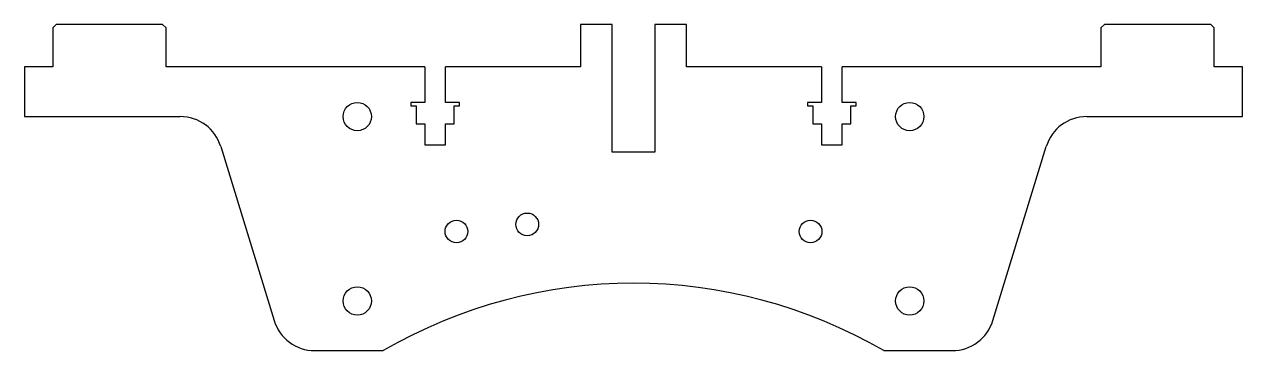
# Model space of a CAD drawing. Extents: x -86 to 86, y -20 to 26.
import ezdxf

# ---------------------------------------------------------------- set-up
doc = ezdxf.new("R2010")
doc.units = 0
doc.layers.get('0').update_dxf_attribs({"linetype": 'CONTINUOUS'})

msp = doc.modelspace()

# ---------------------------------------------------------------- linework, layer by layer
at = {"color": 7, "linetype": 'CONTINUOUS'}
for p, q in [((-81.5, 26), (-82, 25.5)), ((-66.5, 26), (-81.5, 26)), ((-66, 25.5), (-66.5, 26)), ((-7.5, 26), (-7.5, 20)), ((-3, 26), (-7.5, 26)), ((-3, 8), (-3, 26)), ((3, 26), (3, 8)), ((7.5, 26), (3, 26)), ((7.5, 20), (7.5, 26)), ((66.5, 26), (66, 25.5)), ((81.5, 26), (66.5, 26)), ((82, 25.5), (81.5, 26)), ((-82, 25.5), (-82, 20)), ((-66, 20), (-66, 25.5)), ((66, 25.5), (66, 20)), ((82, 20), (82, 25.5)), ((-86, 20), (-86, 13)), ((-82, 20), (-86, 20)), ((-29.48, 20), (-66, 20)), ((-29.48, 20), (-29.48, 15)), ((-26.52, 15), (-26.52, 20)), ((-7.5, 20), (-26.52, 20)), ((26.52, 20), (7.5, 20)), ((26.52, 20), (26.52, 15)), ((29.48, 15), (29.48, 20)), ((66, 20), (29.48, 20)), ((86, 20), (82, 20)), ((86, 13), (86, 20)), ((-29.48, 15), (-31.45, 15)), ((-31.45, 15), (-31.45, 14.5)), ((-31.45, 14.5), (-30.7, 14.5)), ((-30.7, 14.5), (-30.7, 12)), ((-24.55, 15), (-26.52, 15)), ((-25.3, 12), (-25.3, 14.5)), ((-25.3, 14.5), (-24.55, 14.5)), ((-24.55, 14.5), (-24.55, 15)), ((26.52, 15), (24.55, 15)), ((24.55, 15), (24.55, 14.5)), ((24.55, 14.5), (25.3, 14.5)), ((25.3, 14.5), (25.3, 12)), ((31.45, 15), (29.48, 15)), ((30.7, 12), (30.7, 14.5)), ((30.7, 14.5), (31.45, 14.5)), ((31.45, 14.5), (31.45, 15)), ((-86, 13), (-64, 13)), ((64, 13), (86, 13)), ((-30.7, 12), (-29.48, 12)), ((-29.48, 12), (-29.48, 9)), ((-26.52, 9), (-26.52, 12)), ((-26.52, 12), (-25.3, 12)), ((25.3, 12), (26.52, 12)), ((26.52, 12), (26.52, 9)), ((29.48, 9), (29.48, 12)), ((29.48, 12), (30.7, 12)), ((-58.26, 8.76), (-50.74, -15.76)), ((-29.48, 9), (-26.52, 9)), ((26.52, 9), (29.48, 9)), ((50.74, -15.76), (58.26, 8.76)), ((3, 8), (-3, 8)), ((-45, -20), (-35.32, -20)), ((35.32, -20), (45, -20))]:
    msp.add_line(p, q, dxfattribs=at)
for centre, radius in [((-39, 13), 2), ((39, 13), 2), ((-25, -3.2), 1.6), ((-15, -2.2), 1.6), ((25, -3.2), 1.6), ((-39, -13), 2), ((39, -13), 2)]:
    msp.add_circle(centre, radius, dxfattribs=at)
for centre, radius, start, end in [((-64, 7), 6, 17.067, 90), ((64, 7), 6, 90, 162.933), ((0, -80.91), 70.41, 59.8921, 120.1079), ((-45, -14), 6, 197.067, 270), ((45, -14), 6, 270, 342.933)]:
    msp.add_arc(centre, radius, start, end, dxfattribs=at)

doc.saveas('drawing.dxf')
